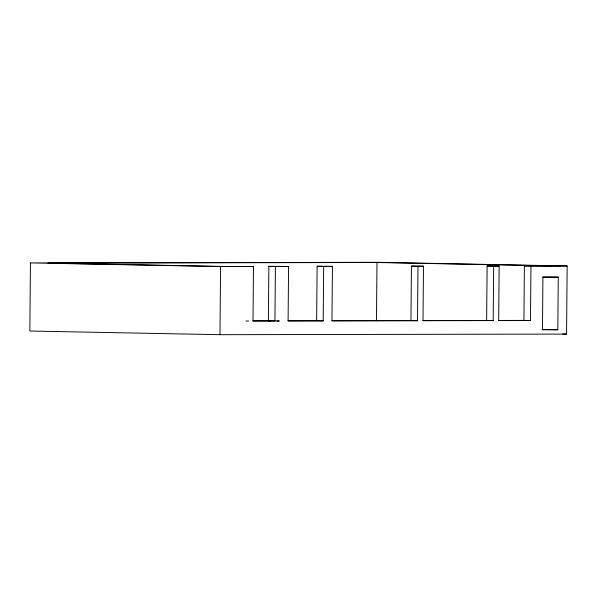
<?xml version="1.0" encoding="UTF-8"?>
<svg xmlns="http://www.w3.org/2000/svg" width="597" height="597" viewBox="0 0 597 597"><rect width="100%" height="100%" fill="white"/><g stroke="black" fill="none" stroke-linecap="round" stroke-linejoin="round"><path stroke-width="0.9" d="M30.447 262.911L29.85 331.029L219.987 334.686L566.553 334.089L567.15 265.971L377.013 262.314L30.447 262.911L220.577 266.568L253.479 266.508L253.009 321.007L274.941 320.97L275.418 266.471L268.859 266.344L268.381 320.843L279.321 321.007L277.127 321.007M219.987 334.686L220.577 266.568M268.859 266.344L288.575 266.449L288.105 320.947L323.193 320.88L323.671 266.389L317.119 266.262L316.641 320.761L323.193 320.88M317.119 266.262L332.447 266.374L331.969 320.865L417.519 320.723L417.99 266.232L411.437 266.105L410.96 320.596L417.519 320.723M376.476 320.738L376.983 262.501L47.961 263.061L222.793 266.426L253.479 266.508M411.437 266.105L423.474 266.217L423.004 320.716L493.189 320.596L493.667 266.098L487.115 265.971L486.637 320.47L493.189 320.596M487.115 265.971L499.152 266.09L498.674 320.582L530.479 320.529L530.957 266.038L524.397 265.911L523.927 320.402L530.479 320.529M558.277 277.135L542.927 277.165L542.464 329.798L557.822 329.768L558.277 277.135L542.688 277.023M524.397 265.911L560.59 265.852M275.418 266.471L288.575 266.449M323.671 266.389L332.447 266.374M417.99 266.232L423.474 266.217M493.667 266.098L499.152 266.09M530.957 266.038L567.15 265.971M252.844 320.865L270.575 320.835M288.008 320.805L316.641 320.761M331.925 320.731L410.96 320.596M422.907 320.574L486.637 320.47M498.48 320.447L523.927 320.402M376.983 262.501L551.822 265.866M245.986 321.007L248.613 321.059M542.009 329.469L557.822 329.768M562.829 334.022L566.553 334.089"/></g></svg>
